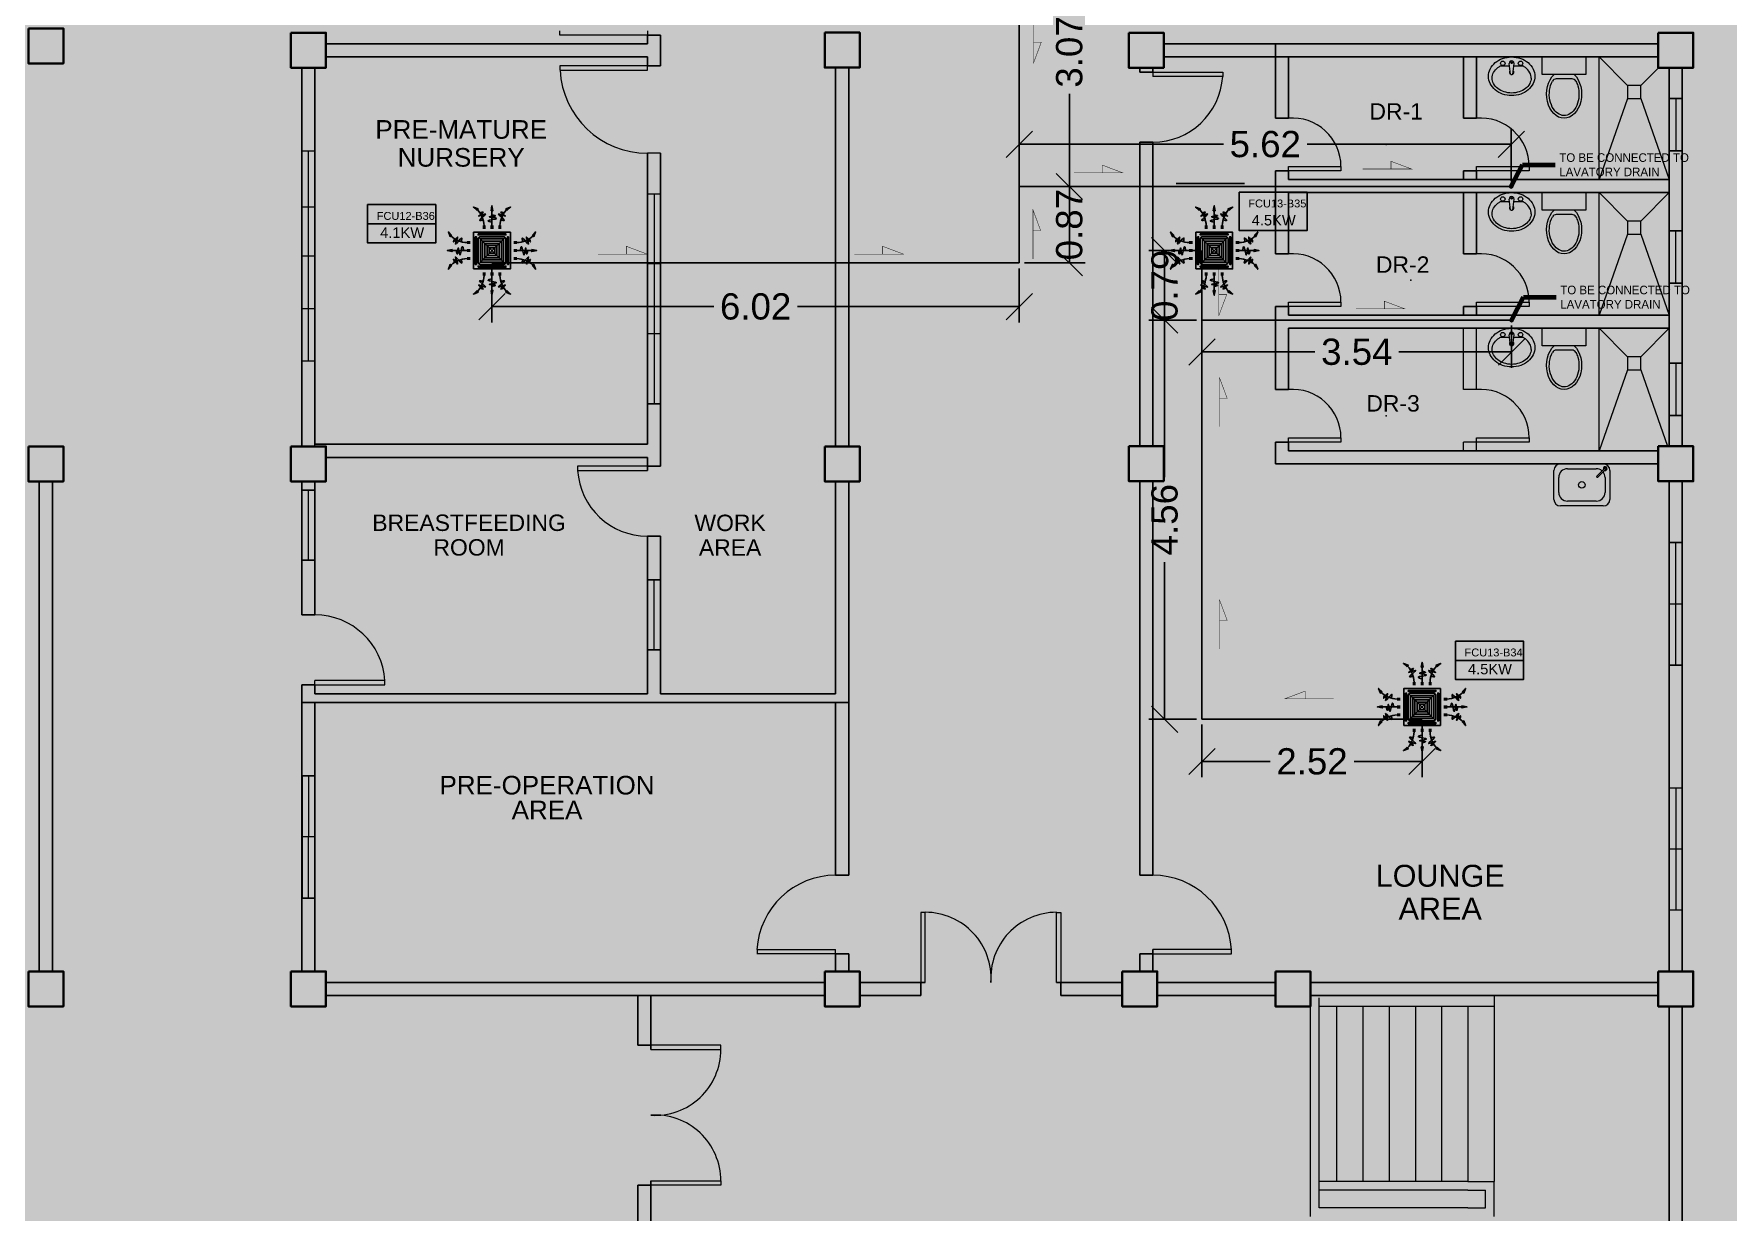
# Model space of a CAD drawing. Header units: millimetres. Extents: x -60 to 576, y -39 to 287.
# Drawn here: x 267.57 to 286.93, y 110.64 to 124.1 of the extents above; entities that cross this region are included whole.
import ezdxf

# ---------------------------------------------------------------- set-up
doc = ezdxf.new("R2010")
doc.units = ezdxf.units.MM
doc.header["$MEASUREMENT"] = 0
for name, color, linetype in [('AIR', 7, 'Continuous'), ('AIR-00', 7, 'Continuous'), ('AIR-01', 7, 'Continuous'), ('AIR-02', 7, 'Continuous'), ('AIR-04', 7, 'Continuous'), ('diffuser', 7, 'Continuous'), ('DRAIN PIPE', 7, 'Continuous'), ('fcu drain', 7, 'Continuous'), ('label', 7, 'Continuous'), ('Legends', 7, 'Continuous'), ('M-AC-TEXT', 7, 'Continuous')]:
    doc.layers.add(name, color=color, linetype=linetype)
doc.styles.add('ar-dim-axis', font='romans.shx', dxfattribs={"width": 0.8})
doc.styles.add('OIP FONT', font='GOTHIC.TTF', dxfattribs={"height": 150})
doc.styles.get("Standard").update_dxf_attribs({"font": 'arial.ttf'})
doc.styles.add('SWISSLT175', font='swissl.ttf', dxfattribs={"height": 0.175})
doc.dimstyles.new('ar-dim-axis', dxfattribs={"dimtxt": 350, "dimasz": 250, "dimexe": 75, "dimexo": 75, "dimgap": 200, "dimtad": 1, "dimdec": 0, "dimzin": 12, "dimdsep": 46, "dimtxsty": 'ar-dim-axis', "dimblk": 'ARCHTICK', "dimcen": 120, "dimclrd": 11, "dimclre": 8, "dimclrt": 4, "dimadec": 0, "dimazin": 3, "dimtm": 1, "dimtfac": 1, "dimtdec": 0, "dimtix": 1, "dimtmove": 2, "dimatfit": 3, "dimldrblk": 'ARCHTICK', "dimfxl": 1, "dimtolj": 1, "dimtzin": 0, "dimarcsym": 1})
doc.dimstyles.new('Copy of dimension', dxfattribs={"dimtxt": 0.3, "dimasz": 0.3, "dimexe": 0.18, "dimexo": 0.0625, "dimgap": 0.09, "dimtad": 0, "dimzin": 0, "dimdsep": 46, "dimtxsty": 'Standard', "dimblk": 'OBLIQUE', "dimcen": 0.09, "dimclrd": 256, "dimclre": 256, "dimclrt": 256, "dimadec": 0, "dimazin": 0, "dimtfac": 1, "dimtofl": 0, "dimtmove": 0, "dimatfit": 3, "dimldrblk": 'OBLIQUE', "dimfxl": 1, "dimtolj": 1, "dimtzin": 0, "dimarcsym": 0})

# ---------------------------------------------------------------- blocks, each defined once
blk = doc.blocks.new('FCU-13000P (CASSETTE SPLIT)')
at = {"layer": 'AIR-00', "ltscale": 3}
for p, q in [((0, 0.523), (0, 1)), ((-0.193, 0.558), (-0.193, 0.487)), ((-0.162, 0.558), (-0.162, 0.487)), ((-0.016, 0.558), (-0.016, 0.487)), ((0.016, 0.558), (0.016, 0.487)), ((0.162, 0.558), (0.162, 0.487)), ((0.193, 0.558), (0.193, 0.487)), ((-0.523, 0), (-1, 0)), ((-0.558, 0.193), (-0.487, 0.193)), ((-0.558, 0.162), (-0.487, 0.162)), ((-0.558, 0.016), (-0.487, 0.016)), ((0.558, 0.193), (0.487, 0.193)), ((0.558, 0.162), (0.487, 0.162)), ((0.558, 0.016), (0.487, 0.016)), ((0.523, 0), (1, 0)), ((-0.558, -0.016), (-0.487, -0.016)), ((-0.558, -0.162), (-0.487, -0.162)), ((-0.558, -0.193), (-0.487, -0.193)), ((0.558, -0.016), (0.487, -0.016)), ((0.558, -0.162), (0.487, -0.162)), ((0.558, -0.193), (0.487, -0.193)), ((-0.193, -0.558), (-0.193, -0.487)), ((-0.162, -0.558), (-0.162, -0.487)), ((-0.016, -0.558), (-0.016, -0.487)), ((0, -0.523), (0, -1)), ((0.016, -0.558), (0.016, -0.487)), ((0.162, -0.558), (0.162, -0.487)), ((0.193, -0.558), (0.193, -0.487))]:
    blk.add_line(p, q, dxfattribs=at)
at = {"layer": 'AIR-00'}
for p, q in [((0.295, -0.295), (-0.295, 0.295)), ((0.295, 0.295), (-0.295, -0.295))]:
    blk.add_line(p, q, dxfattribs=at)
at = {"layer": 'AIR-00', "ltscale": 3}
for points in [[(-0.335, 0.895), (-0.311, 0.932), (-0.416, 0.973)], [(-0.022, 0.89), (0.022, 0.89), (0, 1)], [(0.335, 0.895), (0.311, 0.932), (0.416, 0.973)], [(-0.895, 0.335), (-0.932, 0.311), (-0.973, 0.416)], [(0.895, 0.335), (0.932, 0.311), (0.973, 0.416)], [(-0.89, 0.022), (-0.89, -0.022), (-1, 0)], [(0.89, 0.022), (0.89, -0.022), (1, 0)], [(-0.895, -0.335), (-0.932, -0.311), (-0.973, -0.416)], [(0.895, -0.335), (0.932, -0.311), (0.973, -0.416)], [(-0.335, -0.895), (-0.311, -0.932), (-0.416, -0.973)], [(-0.022, -0.89), (0.022, -0.89), (0, -1)], [(0.335, -0.895), (0.311, -0.932), (0.416, -0.973)]]:
    blk.add_lwpolyline(points, close=True, dxfattribs=at)
at = {"layer": 'AIR-00'}
for points in [[(-0.323, 0.914, -0.171809), (-0.178, 0.558), (-0.178, 0.522)], [(0.323, 0.914, 0.171809), (0.178, 0.558), (0.178, 0.522)], [(-0.914, 0.323, 0.171809), (-0.558, 0.178), (-0.522, 0.178)], [(0.914, 0.323, -0.171809), (0.558, 0.178), (0.522, 0.178)], [(-0.914, -0.323, -0.171809), (-0.558, -0.178), (-0.522, -0.178)], [(0.914, -0.323, 0.171809), (0.558, -0.178), (0.522, -0.178)], [(-0.323, -0.914, 0.171809), (-0.178, -0.558), (-0.178, -0.522)], [(0.323, -0.914, -0.171809), (0.178, -0.558), (0.178, -0.522)]]:
    blk.add_lwpolyline(points, format="xyb", dxfattribs=at)
for points in [[(-0.26, -0.26), (0.26, -0.26), (0.26, 0.26), (-0.26, 0.26)], [(-0.21, -0.21), (0.21, -0.21), (0.21, 0.21), (-0.21, 0.21)], [(-0.16, -0.16), (0.16, -0.16), (0.16, 0.16), (-0.16, 0.16)], [(-0.11, -0.11), (0.11, -0.11), (0.11, 0.11), (-0.11, 0.11)], [(-0.06, -0.06), (0.06, -0.06), (0.06, 0.06), (-0.06, 0.06)]]:
    blk.add_lwpolyline(points, close=True, dxfattribs=at)
at = {"layer": 'AIR-00', "ltscale": 3}
for points in [[(-0.268, 0.84), (-0.231, 0.852), (-0.134, 0.882), (-0.422, 0.704), (0.005, 0.903), (-0.358, 0.645), (-0.239, 0.678), (-0.199, 0.69)], [(0.268, 0.84), (0.231, 0.852), (0.134, 0.882), (0.422, 0.704), (-0.005, 0.903), (0.358, 0.645), (0.239, 0.678), (0.199, 0.69)], [(-0.84, 0.268), (-0.852, 0.231), (-0.882, 0.134), (-0.704, 0.422), (-0.903, -0.005), (-0.645, 0.358), (-0.678, 0.239), (-0.69, 0.199)], [(0.84, 0.268), (0.852, 0.231), (0.882, 0.134), (0.704, 0.422), (0.903, -0.005), (0.645, 0.358), (0.678, 0.239), (0.69, 0.199)], [(-0.84, -0.268), (-0.852, -0.231), (-0.882, -0.134), (-0.704, -0.422), (-0.903, 0.005), (-0.645, -0.358), (-0.678, -0.239), (-0.69, -0.199)], [(0.84, -0.268), (0.852, -0.231), (0.882, -0.134), (0.704, -0.422), (0.903, 0.005), (0.645, -0.358), (0.678, -0.239), (0.69, -0.199)], [(-0.268, -0.84), (-0.231, -0.852), (-0.134, -0.882), (-0.422, -0.704), (0.005, -0.903), (-0.358, -0.645), (-0.239, -0.678), (-0.199, -0.69)], [(0.268, -0.84), (0.231, -0.852), (0.134, -0.882), (0.422, -0.704), (-0.005, -0.903), (0.358, -0.645), (0.239, -0.678), (0.199, -0.69)]]:
    blk.add_open_spline(points, degree=3, knots=[0.0032834, 0.0032834, 0.0032834, 0.0032834, 0.0712567, 0.1924075, 0.3347111, 0.5062145, 0.5813292, 0.5813292, 0.5813292, 0.5813292], dxfattribs=at)
for points in [[(0, 0.8), (0.077, 0.776), (-0.058, 0.755), (0.098, 0.718), (-0.087, 0.663), (0, 0.631)], [(-0.8, 0), (-0.776, -0.077), (-0.755, 0.058), (-0.718, -0.098), (-0.663, 0.087), (-0.631, 0)], [(0.8, 0), (0.776, -0.077), (0.755, 0.058), (0.718, -0.098), (0.663, 0.087), (0.631, 0)], [(0, -0.8), (0.077, -0.776), (-0.058, -0.755), (0.098, -0.718), (-0.087, -0.663), (0, -0.631)]]:
    blk.add_spline(points, degree=3, dxfattribs=at)
for points in [[(-0.416, 0.973), (-0.335, 0.895), (-0.311, 0.932)], [(0, 1), (-0.022, 0.89), (0.022, 0.89)], [(0.416, 0.973), (0.335, 0.895), (0.311, 0.932)], [(-0.973, 0.416), (-0.895, 0.335), (-0.932, 0.311)], [(0.973, 0.416), (0.895, 0.335), (0.932, 0.311)], [(-1, 0), (-0.89, 0.022), (-0.89, -0.022)], [(1, 0), (0.89, 0.022), (0.89, -0.022)], [(-0.973, -0.416), (-0.895, -0.335), (-0.932, -0.311)], [(0.973, -0.416), (0.895, -0.335), (0.932, -0.311)], [(-0.416, -0.973), (-0.335, -0.895), (-0.311, -0.932)], [(0, -1), (-0.022, -0.89), (0.022, -0.89)], [(0.416, -0.973), (0.335, -0.895), (0.311, -0.932)]]:
    blk.add_solid(points, dxfattribs=at)
at = {"layer": 'AIR-01'}
for points in [[(-0.373, 0.31), (-0.348, 0.31), (-0.348, -0.31), (-0.373, -0.31)], [(-0.31, 0.372), (0.31, 0.372), (0.31, 0.348), (-0.31, 0.348)], [(0.372, 0.31), (0.348, 0.31), (0.348, -0.31), (0.372, -0.31)], [(-0.31, -0.373), (0.31, -0.373), (0.31, -0.348), (-0.31, -0.348)]]:
    blk.add_lwpolyline(points, close=True, dxfattribs=at)
at = {"layer": 'AIR-02'}
blk.add_lwpolyline([(-0.26, -0.31), (0.26, -0.31, 0.414214), (0.31, -0.26), (0.31, 0.26, 0.414214), (0.26, 0.31), (-0.26, 0.31, 0.414214), (-0.31, 0.26), (-0.31, -0.26, 0.414214)], format="xyb", close=True, dxfattribs=at)
at = {"layer": 'AIR-04'}
blk.add_lwpolyline([(-0.41, -0.41), (0.41, -0.41), (0.41, 0.41), (-0.41, 0.41)], close=True, dxfattribs=at)
blk = doc.blocks.new('_ARCHTICK')
at = {"color": 0, "linetype": 'ByBlock', "const_width": 0.15}
blk.add_lwpolyline([(-0.5, -0.5), (0.5, 0.5)], dxfattribs=at)
blk = doc.blocks.new('_Oblique')
at = {"color": 0, "linetype": 'ByBlock', "lineweight": -2}
blk.add_line((-0.5, -0.5), (0.5, 0.5), dxfattribs=at)
blk = doc.blocks.new('*D154')
at = {"lineweight": -2, "transparency": 16777216}
for p, q in [((278.889, 125.429), (279.58, 125.429)), ((279.4, 125.429), (279.4, 124.371)), ((279.4, 122.355), (279.4, 123.412)), ((278.889, 122.355), (279.58, 122.355))]:
    blk.add_line(p, q, dxfattribs=at)
at = {"layer": 'Defpoints', "color": 0, "transparency": 16777216}
for p in [(278.827, 125.429), (279.4, 125.429), (278.827, 122.355)]:
    blk.add_point(p, dxfattribs=at)
at = {"lineweight": -2, "transparency": 16777216, "xscale": 0.3, "yscale": 0.3, "zscale": 0.3}
for p, rotation in [((279.4, 125.429), 90), ((279.4, 122.355), 270)]:
    blk.add_blockref('_Oblique', p, dxfattribs=dict(at, rotation=rotation))
at = {"transparency": 16777216, "insert": (279.4, 123.892), "char_height": 0.3, "attachment_point": 5, "rotation": 90}
blk.add_mtext('\\A1;3.07', dxfattribs=at)
blk = doc.blocks.new('*D155')
at = {"lineweight": -2, "transparency": 16777216}
for p, q in [((278.889, 122.355), (279.58, 122.355)), ((279.4, 122.355), (279.4, 121.483)), ((278.889, 121.483), (279.58, 121.483))]:
    blk.add_line(p, q, dxfattribs=at)
at = {"layer": 'Defpoints', "color": 0, "transparency": 16777216}
for p in [(278.827, 122.355), (278.827, 121.483), (279.4, 121.483)]:
    blk.add_point(p, dxfattribs=at)
at = {"lineweight": -2, "transparency": 16777216, "xscale": 0.3, "yscale": 0.3, "zscale": 0.3}
for p, rotation in [((279.4, 122.355), 90), ((279.4, 121.483), 270)]:
    blk.add_blockref('_Oblique', p, dxfattribs=dict(at, rotation=rotation))
at = {"transparency": 16777216, "insert": (279.4, 121.919), "char_height": 0.3, "attachment_point": 5, "rotation": 90}
blk.add_mtext('\\A1;0.87', dxfattribs=at)
blk = doc.blocks.new('*D156')
at = {"lineweight": -2, "transparency": 16777216}
for p, q in [((278.827, 122.417), (278.827, 123.018)), ((284.45, 122.417), (284.45, 123.018)), ((278.827, 122.838), (281.161, 122.838)), ((284.45, 122.838), (282.117, 122.838))]:
    blk.add_line(p, q, dxfattribs=at)
at = {"layer": 'Defpoints', "color": 0, "transparency": 16777216}
for p in [(284.45, 122.838), (278.827, 122.355), (284.45, 122.354)]:
    blk.add_point(p, dxfattribs=at)
at = {"lineweight": -2, "transparency": 16777216, "xscale": 0.3, "yscale": 0.3, "zscale": 0.3, "rotation": 180}
blk.add_blockref('_Oblique', (278.827, 122.838), dxfattribs=at)
at = {"lineweight": -2, "transparency": 16777216, "xscale": 0.3, "yscale": 0.3, "zscale": 0.3}
blk.add_blockref('_Oblique', (284.45, 122.838), dxfattribs=at)
at = {"transparency": 16777216, "insert": (281.639, 122.838), "char_height": 0.3, "attachment_point": 5}
blk.add_mtext('\\A1;5.62', dxfattribs=at)
blk = doc.blocks.new('*D157')
at = {"lineweight": -2, "transparency": 16777216}
for p, q in [((272.802, 121.42), (272.802, 120.803)), ((278.827, 121.42), (278.827, 120.803)), ((272.802, 120.983), (275.336, 120.983)), ((278.827, 120.983), (276.294, 120.983))]:
    blk.add_line(p, q, dxfattribs=at)
at = {"layer": 'Defpoints', "color": 0, "transparency": 16777216}
for p in [(272.802, 121.483), (278.827, 121.483), (272.802, 120.983)]:
    blk.add_point(p, dxfattribs=at)
at = {"lineweight": -2, "transparency": 16777216, "xscale": 0.3, "yscale": 0.3, "zscale": 0.3, "rotation": 180}
blk.add_blockref('_Oblique', (272.802, 120.983), dxfattribs=at)
at = {"lineweight": -2, "transparency": 16777216, "xscale": 0.3, "yscale": 0.3, "zscale": 0.3}
blk.add_blockref('_Oblique', (278.827, 120.983), dxfattribs=at)
at = {"transparency": 16777216, "insert": (275.815, 120.983), "char_height": 0.3, "attachment_point": 5}
blk.add_mtext('\\A1;6.02', dxfattribs=at)
blk = doc.blocks.new('*D158')
at = {"lineweight": -2, "transparency": 16777216}
for p, q in [((280.853, 121.623), (280.309, 121.623)), ((280.489, 121.623), (280.489, 120.828)), ((280.853, 120.828), (280.309, 120.828))]:
    blk.add_line(p, q, dxfattribs=at)
at = {"layer": 'Defpoints', "color": 0, "transparency": 16777216}
for p in [(280.915, 121.623), (280.489, 120.828), (280.915, 120.828)]:
    blk.add_point(p, dxfattribs=at)
at = {"lineweight": -2, "transparency": 16777216, "xscale": 0.3, "yscale": 0.3, "zscale": 0.3}
for p, rotation in [((280.489, 121.623), 90), ((280.489, 120.828), 270)]:
    blk.add_blockref('_Oblique', p, dxfattribs=dict(at, rotation=rotation))
at = {"transparency": 16777216, "insert": (280.489, 121.226), "char_height": 0.3, "attachment_point": 5, "rotation": 90}
blk.add_mtext('\\A1;0.79', dxfattribs=at)
blk = doc.blocks.new('*D159')
at = {"lineweight": -2, "transparency": 16777216}
for p, q in [((280.853, 120.828), (280.309, 120.828)), ((280.489, 120.828), (280.489, 119.034)), ((280.489, 116.268), (280.489, 118.063)), ((280.853, 116.268), (280.309, 116.268))]:
    blk.add_line(p, q, dxfattribs=at)
at = {"layer": 'Defpoints', "color": 0, "transparency": 16777216}
for p in [(280.915, 120.828), (280.489, 116.268), (280.915, 116.268)]:
    blk.add_point(p, dxfattribs=at)
at = {"lineweight": -2, "transparency": 16777216, "xscale": 0.3, "yscale": 0.3, "zscale": 0.3}
for p, rotation in [((280.489, 120.828), 90), ((280.489, 116.268), 270)]:
    blk.add_blockref('_Oblique', p, dxfattribs=dict(at, rotation=rotation))
at = {"transparency": 16777216, "insert": (280.489, 118.548), "char_height": 0.3, "attachment_point": 5, "rotation": 90}
blk.add_mtext('\\A1;4.56', dxfattribs=at)
blk = doc.blocks.new('*D160')
at = {"lineweight": -2, "transparency": 16777216}
for p, q in [((280.915, 116.206), (280.915, 115.605)), ((283.431, 116.206), (283.431, 115.605)), ((280.915, 115.785), (281.693, 115.785)), ((283.431, 115.785), (282.654, 115.785))]:
    blk.add_line(p, q, dxfattribs=at)
at = {"layer": 'Defpoints', "color": 0, "transparency": 16777216}
for p in [(280.915, 116.268), (283.431, 116.268), (283.431, 115.785)]:
    blk.add_point(p, dxfattribs=at)
at = {"lineweight": -2, "transparency": 16777216, "xscale": 0.3, "yscale": 0.3, "zscale": 0.3, "rotation": 180}
blk.add_blockref('_Oblique', (280.915, 115.785), dxfattribs=at)
at = {"lineweight": -2, "transparency": 16777216, "xscale": 0.3, "yscale": 0.3, "zscale": 0.3}
blk.add_blockref('_Oblique', (283.431, 115.785), dxfattribs=at)
at = {"transparency": 16777216, "insert": (282.173, 115.785), "char_height": 0.3, "attachment_point": 5}
blk.add_mtext('\\A1;2.52', dxfattribs=at)
blk = doc.blocks.new('*D161')
at = {"lineweight": -2, "transparency": 16777216}
for p, q in [((280.915, 120.766), (280.915, 120.285)), ((284.454, 120.766), (284.454, 120.285)), ((280.915, 120.465), (282.206, 120.465)), ((284.454, 120.465), (283.164, 120.465))]:
    blk.add_line(p, q, dxfattribs=at)
at = {"layer": 'Defpoints', "color": 0, "transparency": 16777216}
for p in [(280.915, 120.828), (284.454, 120.828), (284.454, 120.465)]:
    blk.add_point(p, dxfattribs=at)
at = {"lineweight": -2, "transparency": 16777216, "xscale": 0.3, "yscale": 0.3, "zscale": 0.3, "rotation": 180}
blk.add_blockref('_Oblique', (280.915, 120.465), dxfattribs=at)
at = {"lineweight": -2, "transparency": 16777216, "xscale": 0.3, "yscale": 0.3, "zscale": 0.3}
blk.add_blockref('_Oblique', (284.454, 120.465), dxfattribs=at)
at = {"transparency": 16777216, "insert": (282.685, 120.465), "char_height": 0.3, "attachment_point": 5}
blk.add_mtext('\\A1;3.54', dxfattribs=at)

msp = doc.modelspace()

# ---------------------------------------------------------------- linework, layer by layer
at = {"color": 8, "lineweight": 13}
for p, q in [((273.579, 124.085), (273.579, 124.135)), ((274.579, 124.135), (274.579, 124.085)), ((274.579, 124.085), (273.579, 124.085)), ((274.579, 123.735), (273.579, 123.735)), ((273.579, 123.735), (273.579, 123.685)), ((274.579, 123.685), (274.579, 123.735)), ((273.579, 123.685), (274.579, 123.685)), ((280.354, 123.662), (280.354, 123.612)), ((280.354, 123.662), (281.154, 123.662)), ((281.154, 123.612), (280.354, 123.612)), ((281.154, 123.662), (281.154, 123.612)), ((274.579, 119.16), (273.779, 119.16)), ((273.779, 119.16), (273.779, 119.11)), ((273.779, 119.11), (274.579, 119.11)), ((271.579, 116.71), (270.779, 116.71)), ((270.779, 116.66), (270.779, 116.71)), ((270.779, 116.66), (271.579, 116.66)), ((271.579, 116.66), (271.579, 116.71)), ((275.829, 113.636), (276.729, 113.636)), ((276.729, 113.586), (275.829, 113.586)), ((275.831, 113.636), (275.831, 113.586)), ((276.729, 113.586), (276.729, 113.636)), ((281.254, 113.636), (280.354, 113.636)), ((280.354, 113.636), (280.354, 113.586)), ((280.354, 113.486), (280.354, 113.636)), ((280.354, 113.586), (281.254, 113.586)), ((281.254, 113.586), (281.254, 113.636))]:
    msp.add_line(p, q, dxfattribs=at)
at = {"color": 8, "lineweight": 25}
for p, q in [((274.579, 123.985), (270.904, 123.985)), ((274.579, 124.085), (274.579, 123.985)), ((274.579, 124.085), (274.729, 124.085)), ((274.729, 124.085), (274.729, 123.985)), ((274.729, 123.985), (274.729, 123.835)), ((281.754, 123.835), (281.754, 123.985)), ((270.904, 123.835), (274.579, 123.835)), ((274.579, 123.835), (274.579, 123.735)), ((274.579, 123.735), (274.729, 123.735)), ((274.729, 123.735), (274.729, 123.835)), ((281.754, 123.835), (281.904, 123.835)), ((281.754, 123.135), (281.754, 123.835)), ((281.904, 123.135), (281.904, 123.835)), ((283.904, 123.135), (283.904, 123.835)), ((284.054, 123.135), (284.054, 123.835)), ((270.629, 123.712), (270.629, 119.386)), ((270.779, 123.712), (270.779, 119.41)), ((276.729, 119.386), (276.729, 123.713)), ((276.879, 119.386), (276.879, 123.713)), ((280.204, 123.712), (280.204, 123.662)), ((280.204, 123.662), (280.354, 123.662)), ((280.354, 123.662), (280.354, 123.712)), ((286.254, 123.712), (286.254, 119.387)), ((286.254, 123.712), (286.254, 119.387)), ((286.404, 123.712), (286.404, 119.387)), ((280.204, 122.862), (280.204, 119.389)), ((280.204, 122.862), (280.354, 122.862)), ((280.354, 122.862), (280.354, 119.389)), ((286.404, 122.762), (286.404, 120.337)), ((274.579, 122.735), (274.579, 119.41)), ((274.729, 122.735), (274.729, 119.41)), ((281.754, 121.585), (281.754, 122.535)), ((281.904, 122.435), (281.904, 122.535)), ((283.904, 122.435), (283.904, 122.535)), ((284.054, 122.435), (284.054, 122.535)), ((281.904, 121.585), (281.904, 122.285)), ((283.904, 121.585), (283.904, 122.285)), ((284.054, 121.585), (284.054, 122.285)), ((281.754, 120.035), (281.754, 120.985)), ((281.904, 120.885), (281.904, 120.985)), ((283.904, 120.885), (283.904, 120.985)), ((284.054, 120.885), (284.054, 120.985)), ((286.404, 119.735), (286.404, 120.885)), ((281.904, 120.035), (281.904, 120.735)), ((286.254, 119.735), (286.254, 120.735)), ((270.779, 119.41), (274.579, 119.41)), ((274.729, 119.41), (274.729, 119.26)), ((281.754, 119.335), (281.754, 119.435)), ((281.754, 119.335), (281.754, 119.185)), ((281.904, 119.335), (281.904, 119.435)), ((270.904, 119.26), (274.579, 119.26)), ((274.579, 119.26), (274.579, 119.11)), ((274.729, 119.16), (274.579, 119.16)), ((274.729, 119.26), (274.729, 119.16)), ((267.629, 113.386), (267.629, 118.986)), ((267.779, 113.386), (267.779, 118.986)), ((270.629, 118.986), (270.629, 117.46)), ((270.779, 118.986), (270.779, 117.46)), ((276.729, 116.76), (276.729, 118.986)), ((276.879, 116.76), (276.879, 118.986)), ((280.204, 118.989), (280.204, 116.46)), ((280.354, 118.989), (280.354, 116.46)), ((286.254, 118.987), (286.254, 116.56)), ((286.254, 118.987), (286.254, 116.46)), ((286.404, 118.987), (286.404, 113.386)), ((274.579, 118.36), (274.579, 116.56)), ((274.729, 118.36), (274.579, 118.36)), ((274.729, 118.36), (274.729, 116.56)), ((270.629, 117.46), (270.779, 117.46)), ((276.729, 116.56), (276.729, 116.76)), ((276.879, 116.46), (276.879, 116.76)), ((270.629, 116.66), (270.629, 116.46)), ((270.629, 116.66), (270.779, 116.66)), ((270.779, 116.56), (270.779, 116.66)), ((270.779, 116.56), (274.579, 116.56)), ((274.729, 116.56), (276.729, 116.56)), ((270.629, 116.46), (276.879, 116.46)), ((270.629, 116.46), (270.629, 113.386)), ((270.779, 116.46), (270.779, 113.386)), ((276.729, 116.46), (276.729, 114.486)), ((276.879, 116.46), (276.879, 114.486)), ((280.204, 114.486), (280.204, 116.46)), ((280.354, 114.486), (280.354, 116.46)), ((286.254, 116.46), (286.254, 113.386)), ((276.729, 114.486), (276.879, 114.486)), ((280.204, 114.486), (280.354, 114.486)), ((276.729, 113.586), (276.729, 113.386)), ((276.729, 113.586), (276.879, 113.586)), ((276.879, 113.586), (276.879, 113.386)), ((280.204, 113.386), (280.204, 113.586)), ((280.204, 113.586), (280.354, 113.586)), ((280.204, 113.486), (280.204, 113.486)), ((280.354, 113.586), (280.354, 113.386)), ((270.904, 113.261), (276.604, 113.261)), ((270.904, 113.111), (276.604, 113.111)), ((274.467, 112.544), (274.467, 113.111)), ((274.617, 112.494), (274.617, 113.111)), ((277.754, 113.261), (277.004, 113.261)), ((277.704, 113.111), (277.004, 113.111)), ((277.704, 113.261), (277.704, 113.111)), ((280.004, 113.261), (279.254, 113.261)), ((279.304, 113.261), (279.304, 113.111)), ((280.004, 113.111), (279.304, 113.111)), ((281.754, 113.261), (280.404, 113.261)), ((281.754, 113.111), (280.404, 113.111)), ((282.154, 113.261), (282.404, 113.261)), ((282.154, 113.111), (282.404, 113.111)), ((282.404, 113.261), (284.404, 113.261)), ((282.404, 113.111), (284.404, 113.111)), ((286.129, 113.261), (284.404, 113.261)), ((286.129, 113.111), (284.404, 113.111)), ((286.254, 112.986), (286.254, 108.586)), ((286.404, 112.986), (286.404, 108.586)), ((274.617, 112.544), (274.467, 112.544)), ((286.254, 108.586), (286.254, 111.859)), ((286.404, 108.586), (286.404, 111.859)), ((274.467, 110.4), (274.467, 110.944)), ((274.617, 110.944), (274.467, 110.944)), ((274.617, 110.4), (274.617, 110.994))]:
    msp.add_line(p, q, dxfattribs=at)
at = {"color": 8, "lineweight": 25, "ltscale": 0.3}
for p, q in [((280.479, 123.985), (286.129, 123.985)), ((281.754, 123.985), (286.129, 123.985)), ((280.479, 123.835), (281.754, 123.835)), ((281.904, 123.835), (284.154, 123.835)), ((281.904, 123.835), (284.154, 123.835)), ((284.054, 123.835), (286.129, 123.835)), ((284.054, 123.835), (286.129, 123.835)), ((281.904, 122.435), (284.154, 122.435)), ((284.054, 122.435), (286.254, 122.435)), ((281.904, 122.285), (284.154, 122.285)), ((284.054, 122.285), (286.254, 122.285)), ((281.904, 120.885), (284.154, 120.885)), ((284.054, 120.885), (286.254, 120.885)), ((281.904, 120.735), (284.154, 120.735)), ((284.054, 120.735), (286.254, 120.735)), ((281.904, 119.335), (284.154, 119.335)), ((284.054, 119.335), (286.129, 119.335)), ((281.754, 119.185), (286.129, 119.185))]:
    msp.add_line(p, q, dxfattribs=at)
at = {"color": 8, "lineweight": 9}
for p, q in [((284.44, 123.637), (284.427, 123.759)), ((284.469, 123.637), (284.482, 123.759)), ((284.479, 123.733), (284.581, 123.733)), ((284.804, 123.635), (284.804, 123.835)), ((284.804, 123.835), (285.304, 123.835)), ((285.304, 123.835), (285.304, 123.635)), ((285.454, 122.435), (285.454, 123.835)), ((285.779, 123.51), (285.454, 123.835)), ((285.304, 123.635), (284.804, 123.635)), ((285.145, 123.585), (284.964, 123.585)), ((285.929, 123.51), (286.132, 123.712)), ((286.254, 122.835), (286.254, 123.712)), ((286.404, 122.835), (286.404, 123.712)), ((286.404, 123.712), (286.404, 123.362)), ((285.779, 123.36), (285.454, 122.435)), ((285.929, 123.36), (286.254, 122.435)), ((286.404, 123.362), (286.254, 123.362)), ((286.254, 123.362), (286.254, 122.762)), ((286.329, 123.362), (286.329, 122.762)), ((270.629, 122.761), (270.779, 122.761)), ((270.629, 121.561), (270.629, 122.761)), ((270.704, 120.361), (270.704, 122.761)), ((270.779, 122.761), (270.779, 120.361)), ((286.254, 122.835), (286.254, 122.435)), ((286.254, 122.762), (286.404, 122.762)), ((286.404, 122.835), (286.404, 122.435)), ((274.729, 122.735), (274.579, 122.735)), ((286.404, 121.285), (286.404, 122.435)), ((274.579, 121.473), (274.579, 122.273)), ((274.579, 122.273), (274.729, 122.273)), ((274.654, 122.273), (274.654, 119.873)), ((284.44, 122.087), (284.427, 122.209)), ((284.469, 122.087), (284.482, 122.209)), ((284.479, 122.183), (284.581, 122.183)), ((284.804, 122.085), (284.804, 122.285)), ((284.804, 122.285), (285.304, 122.285)), ((285.304, 122.285), (285.304, 122.085)), ((285.454, 120.885), (285.454, 122.285)), ((285.779, 121.96), (285.454, 122.285)), ((285.929, 121.96), (286.254, 122.285)), ((286.254, 121.285), (286.254, 122.285)), ((270.629, 122.124), (270.779, 122.124)), ((285.304, 122.085), (284.804, 122.085)), ((285.145, 122.035), (284.964, 122.035)), ((285.779, 121.81), (285.454, 120.885)), ((285.929, 121.81), (286.254, 120.885)), ((286.404, 121.85), (286.254, 121.85)), ((286.254, 121.85), (286.254, 121.25)), ((286.329, 121.25), (286.329, 121.85)), ((286.404, 121.55), (286.404, 121.85)), ((270.629, 121.561), (270.629, 120.361)), ((270.629, 121.561), (270.779, 121.561)), ((274.729, 121.473), (274.579, 121.473)), ((274.729, 121.073), (274.729, 121.473)), ((286.254, 121.285), (286.254, 120.885)), ((286.254, 121.25), (286.404, 121.25)), ((286.404, 121.285), (286.404, 120.885)), ((274.729, 121.073), (274.729, 120.673)), ((270.629, 120.961), (270.779, 120.961)), ((274.729, 120.673), (274.579, 120.673)), ((274.579, 120.673), (274.579, 119.873)), ((283.904, 120.035), (283.904, 120.735)), ((284.054, 120.035), (284.054, 120.735)), ((284.44, 120.537), (284.427, 120.659)), ((284.469, 120.537), (284.482, 120.659)), ((284.479, 120.633), (284.581, 120.633)), ((284.804, 120.535), (284.804, 120.735)), ((284.804, 120.735), (285.304, 120.735)), ((285.304, 120.735), (285.304, 120.535)), ((285.454, 119.335), (285.454, 120.735)), ((285.779, 120.41), (285.454, 120.735)), ((285.929, 120.41), (286.254, 120.735)), ((285.304, 120.535), (284.804, 120.535)), ((285.145, 120.485), (284.964, 120.485)), ((270.779, 120.361), (270.629, 120.361)), ((285.779, 120.26), (285.454, 119.335)), ((285.929, 120.26), (286.236, 119.387)), ((286.404, 120.337), (286.254, 120.337)), ((286.329, 120.337), (286.329, 119.737)), ((286.404, 119.737), (286.404, 120.337)), ((286.404, 119.735), (286.404, 120.335)), ((274.579, 119.873), (274.729, 119.873)), ((286.254, 119.387), (286.254, 119.737)), ((286.254, 119.737), (286.404, 119.737)), ((286.254, 119.735), (286.254, 119.387)), ((286.404, 119.735), (286.404, 119.387)), ((270.779, 119.386), (270.779, 119.41)), ((283.904, 119.335), (283.904, 119.435)), ((284.054, 119.335), (284.054, 119.435)), ((270.779, 118.886), (270.629, 118.886)), ((270.629, 118.886), (270.629, 118.086)), ((270.704, 118.086), (270.704, 118.886)), ((270.779, 118.986), (270.779, 118.886)), ((286.404, 118.287), (286.254, 118.287)), ((286.329, 116.887), (286.329, 118.287)), ((270.629, 118.086), (270.779, 118.086)), ((274.729, 117.86), (274.579, 117.86)), ((274.579, 117.86), (274.579, 117.06)), ((274.654, 117.06), (274.654, 117.86)), ((286.254, 117.587), (286.404, 117.587)), ((274.579, 117.06), (274.729, 117.06)), ((286.254, 116.887), (286.404, 116.887)), ((270.779, 115.623), (270.631, 115.623)), ((270.631, 115.623), (270.631, 114.223)), ((270.705, 115.623), (270.701, 114.223)), ((270.779, 114.923), (270.779, 115.623)), ((286.254, 115.486), (286.404, 115.486)), ((286.329, 115.486), (286.329, 114.086)), ((270.779, 114.923), (270.631, 114.923)), ((286.254, 114.786), (286.404, 114.786)), ((270.631, 114.223), (270.777, 114.223)), ((286.404, 114.086), (286.254, 114.086)), ((280.354, 113.386), (280.204, 113.386)), ((282.154, 112.986), (282.154, 113.111)), ((282.254, 112.986), (282.254, 113.086)), ((284.254, 113.111), (284.254, 112.986)), ((282.154, 110.586), (282.154, 112.986)), ((282.254, 110.686), (282.254, 112.986)), ((284.254, 112.986), (282.254, 112.986)), ((282.454, 112.986), (282.454, 110.986)), ((282.754, 112.986), (282.754, 110.986)), ((283.054, 112.986), (283.054, 110.986)), ((283.354, 112.986), (283.354, 110.986)), ((283.654, 112.986), (283.654, 110.986)), ((283.954, 112.986), (283.954, 110.986)), ((284.254, 112.986), (284.254, 110.986)), ((283.954, 110.986), (282.254, 110.986)), ((283.954, 110.986), (284.254, 110.986)), ((284.254, 110.886), (284.254, 110.986)), ((283.954, 110.886), (282.254, 110.886)), ((283.954, 110.886), (284.154, 110.886)), ((284.154, 110.686), (284.154, 110.886)), ((284.254, 110.686), (284.254, 110.886)), ((283.954, 110.686), (282.254, 110.686)), ((283.954, 110.686), (284.154, 110.686)), ((284.254, 110.586), (284.254, 110.686))]:
    msp.add_line(p, q, dxfattribs=at)
at = {"color": 8, "lineweight": 25, "ltscale": 0.4}
for p, q in [((281.904, 123.135), (281.754, 123.135)), ((284.054, 123.135), (283.904, 123.135)), ((281.904, 122.535), (281.754, 122.535)), ((284.054, 122.535), (283.904, 122.535)), ((281.904, 121.585), (281.754, 121.585)), ((284.054, 121.585), (283.904, 121.585)), ((281.904, 120.985), (281.754, 120.985)), ((284.054, 120.985), (283.904, 120.985)), ((281.904, 120.035), (281.754, 120.035)), ((281.904, 119.435), (281.754, 119.435))]:
    msp.add_line(p, q, dxfattribs=at)
at = {"color": 8, "lineweight": 9, "ltscale": 0.4}
for p, q in [((284.054, 120.035), (283.904, 120.035)), ((284.054, 119.435), (283.904, 119.435)), ((284.937, 118.78), (284.937, 119.11)), ((285.012, 119.185), (285.502, 119.185)), ((285.092, 119.13), (285.422, 119.13)), ((285.518, 119.138), (285.427, 119.047)), ((285.53, 119.126), (285.439, 119.035)), ((285.577, 119.11), (285.577, 118.78)), ((284.992, 118.86), (284.992, 119.03)), ((285.522, 119.03), (285.522, 118.86)), ((285.502, 118.705), (285.012, 118.705)), ((285.422, 118.76), (285.092, 118.76))]:
    msp.add_line(p, q, dxfattribs=at)
at = {"color": 8, "lineweight": 35}
for points in [[(267.504, 124.161), (267.904, 124.161), (267.904, 123.761), (267.504, 123.761)], [(270.504, 124.112), (270.904, 124.112), (270.904, 123.712), (270.504, 123.712)], [(276.604, 124.113), (277.004, 124.113), (277.004, 123.713), (276.604, 123.713)], [(280.079, 124.112), (280.479, 124.112), (280.479, 123.712), (280.079, 123.712)], [(286.129, 124.112), (286.529, 124.112), (286.529, 123.712), (286.129, 123.712)], [(267.504, 119.386), (267.904, 119.386), (267.904, 118.986), (267.504, 118.986)], [(270.504, 119.386), (270.904, 119.386), (270.904, 118.986), (270.504, 118.986)], [(276.604, 119.386), (277.004, 119.386), (277.004, 118.986), (276.604, 118.986)], [(280.079, 119.389), (280.479, 119.389), (280.479, 118.989), (280.079, 118.989)], [(286.129, 119.387), (286.529, 119.387), (286.529, 118.987), (286.129, 118.987)], [(267.504, 113.386), (267.904, 113.386), (267.904, 112.986), (267.504, 112.986)], [(270.504, 113.386), (270.904, 113.386), (270.904, 112.986), (270.504, 112.986)], [(276.604, 113.386), (277.004, 113.386), (277.004, 112.986), (276.604, 112.986)], [(280.004, 113.386), (280.404, 113.386), (280.404, 112.986), (280.004, 112.986)], [(281.754, 113.386), (282.154, 113.386), (282.154, 112.986), (281.754, 112.986)], [(286.129, 113.386), (286.529, 113.386), (286.529, 112.986), (286.129, 112.986)]]:
    msp.add_lwpolyline(points, close=True, dxfattribs=at)
at = {"color": 8, "lineweight": 9}
for points in [[(284.719, 123.614, -0.11576), (284.7, 123.532, -0.104047), (284.642, 123.458, -0.090875), (284.558, 123.411, -0.083344), (284.454, 123.393, -0.083344), (284.351, 123.411, -0.090875), (284.267, 123.458, -0.104047), (284.209, 123.532, -0.11576), (284.189, 123.614, -0.11576), (284.209, 123.697, -0.104047), (284.267, 123.77, -0.090875), (284.351, 123.818, -0.083344), (284.454, 123.835, -0.083344), (284.558, 123.818, -0.090875), (284.642, 123.77, -0.104047), (284.7, 123.697, -0.11576)], [(284.719, 122.064, -0.11576), (284.7, 121.982, -0.104047), (284.642, 121.908, -0.090875), (284.558, 121.861, -0.083344), (284.454, 121.843, -0.083344), (284.351, 121.861, -0.090875), (284.267, 121.908, -0.104047), (284.209, 121.982, -0.11576), (284.189, 122.064, -0.11576), (284.209, 122.147, -0.104047), (284.267, 122.22, -0.090875), (284.351, 122.268, -0.083344), (284.454, 122.285, -0.083344), (284.558, 122.268, -0.090875), (284.642, 122.22, -0.104047), (284.7, 122.147, -0.11576)], [(284.719, 120.514, -0.11576), (284.7, 120.432, -0.104047), (284.642, 120.358, -0.090875), (284.558, 120.311, -0.083344), (284.454, 120.293, -0.083344), (284.351, 120.311, -0.090875), (284.267, 120.358, -0.104047), (284.209, 120.432, -0.11576), (284.189, 120.514, -0.11576), (284.209, 120.597, -0.104047), (284.267, 120.67, -0.090875), (284.351, 120.718, -0.083344), (284.454, 120.735, -0.083344), (284.558, 120.718, -0.090875), (284.642, 120.67, -0.104047), (284.7, 120.597, -0.11576)]]:
    msp.add_lwpolyline(points, format="xyb", close=True, dxfattribs=at)
for points in [[(284.677, 123.593, -0.124838), (284.661, 123.531, -0.105788), (284.612, 123.473, -0.086697), (284.542, 123.437, -0.076776), (284.454, 123.423, -0.076776), (284.367, 123.437, -0.086697), (284.297, 123.473, -0.105788), (284.248, 123.531, -0.124838), (284.232, 123.593, -0.124838), (284.248, 123.656, -0.105788), (284.297, 123.713, -0.040067), (284.328, 123.733), (284.43, 123.733, -0.040067)], [(284.677, 122.043, -0.124838), (284.661, 121.981, -0.105788), (284.612, 121.923, -0.086697), (284.542, 121.887, -0.076776), (284.454, 121.873, -0.076776), (284.367, 121.887, -0.086697), (284.297, 121.923, -0.105788), (284.248, 121.981, -0.124838), (284.232, 122.043, -0.124838), (284.248, 122.106, -0.105788), (284.297, 122.163, -0.040067), (284.328, 122.183), (284.43, 122.183, -0.040067)], [(284.677, 120.493, -0.124838), (284.661, 120.431, -0.105788), (284.612, 120.373, -0.086697), (284.542, 120.337, -0.076776), (284.454, 120.323, -0.076776), (284.367, 120.337, -0.086697), (284.297, 120.373, -0.105788), (284.248, 120.431, -0.124838), (284.232, 120.493, -0.124838), (284.248, 120.556, -0.105788), (284.297, 120.613, -0.040067), (284.328, 120.633), (284.43, 120.633, -0.040067)]]:
    msp.add_lwpolyline(points, format="xyb", dxfattribs=at)
at = {"color": 8, "lineweight": 9, "ltscale": 0.03}
for points in [[(285.929, 123.51), (285.779, 123.51), (285.779, 123.36), (285.929, 123.36)], [(285.929, 121.96), (285.779, 121.96), (285.779, 121.81), (285.929, 121.81)], [(285.929, 120.41), (285.779, 120.41), (285.779, 120.26), (285.929, 120.26)]]:
    msp.add_lwpolyline(points, close=True, dxfattribs=at)
at = {"color": 8, "lineweight": 9}
for points in [[(286.254, 123.362), (286.404, 123.362), (286.404, 122.762), (286.254, 122.762)], [(270.629, 120.361), (270.629, 122.761), (270.779, 122.761), (270.779, 120.361)], [(270.629, 122.761), (270.779, 122.761), (270.779, 120.361), (270.629, 120.361)], [(274.579, 122.273), (274.729, 122.273), (274.729, 119.873), (274.579, 119.873)], [(286.254, 121.85), (286.404, 121.85), (286.404, 121.25), (286.254, 121.25)], [(286.254, 120.337), (286.404, 120.337), (286.404, 119.737), (286.254, 119.737)], [(270.629, 118.886), (270.779, 118.886), (270.779, 118.086), (270.629, 118.086)], [(286.254, 118.287), (286.404, 118.287), (286.404, 116.887), (286.254, 116.887)], [(274.579, 117.86), (274.729, 117.86), (274.729, 117.06), (274.579, 117.06)], [(270.631, 115.623), (270.777, 115.623), (270.777, 114.223), (270.631, 114.223)], [(286.254, 115.486), (286.404, 115.486), (286.404, 114.086), (286.254, 114.086)]]:
    msp.add_lwpolyline(points, close=True, dxfattribs=at)
at = {"color": 8, "lineweight": 13, "ltscale": 0.03}
for points in [[(281.904, 122.535), (281.904, 122.585), (282.504, 122.585), (282.504, 122.535)], [(284.054, 122.535), (284.054, 122.585), (284.654, 122.585), (284.654, 122.535)], [(281.904, 120.985), (281.904, 121.035), (282.504, 121.035), (282.504, 120.985)], [(284.054, 120.985), (284.054, 121.035), (284.654, 121.035), (284.654, 120.985)], [(281.904, 119.435), (281.904, 119.485), (282.504, 119.485), (282.504, 119.435)], [(284.054, 119.435), (284.054, 119.485), (284.654, 119.485), (284.654, 119.435)], [(277.704, 113.261), (277.754, 113.261), (277.754, 114.061), (277.704, 114.061)], [(279.304, 113.261), (279.254, 113.261), (279.254, 114.061), (279.304, 114.061)], [(274.617, 112.544), (274.617, 112.494), (275.417, 112.494), (275.417, 112.544)], [(274.617, 110.944), (274.617, 110.994), (275.417, 110.994), (275.417, 110.944)]]:
    msp.add_lwpolyline(points, close=True, dxfattribs=at)
at = {"color": 8, "lineweight": 9}
for centre, radius in [((284.353, 123.762), 0.0255), ((284.454, 123.769), 0.0095), ((284.556, 123.762), 0.0255), ((284.353, 122.212), 0.0255), ((284.454, 122.219), 0.0095), ((284.556, 122.212), 0.0255), ((284.353, 120.662), 0.0255), ((284.454, 120.669), 0.0095), ((284.556, 120.662), 0.0255)]:
    msp.add_circle(centre, radius, dxfattribs=at)
at = {"color": 8, "lineweight": 9, "ltscale": 0.4}
msp.add_circle((285.257, 118.945), 0.0375, dxfattribs=at)
at = {"color": 8, "lineweight": 9}
for centre, radius, start, end in [((284.454, 123.762), 0.028, 353.7545, 186.2455), ((284.473, 123.532), 0.228, 52.6185, 61.7963), ((284.454, 123.66), 0.025, 138.7978, 233.6932), ((284.454, 123.731), 0.0948, 261.2026, 278.7974), ((284.454, 123.66), 0.025, 251.3793, 288.6207), ((284.454, 123.66), 0.025, 306.3068, 41.2022), ((284.502, 123.569), 0.181, 28.4636, 52.6185), ((284.546, 123.593), 0.131, 0, 28.4636), ((284.964, 123.535), 0.05, 90, 151.9916), ((285.145, 123.535), 0.05, 28.1501, 90), ((284.454, 122.212), 0.028, 353.7545, 186.2455), ((284.473, 121.982), 0.228, 52.6185, 61.7963), ((284.454, 122.11), 0.025, 138.7978, 233.6932), ((284.454, 122.181), 0.0948, 261.2026, 278.7974), ((284.454, 122.11), 0.025, 251.3793, 288.6207), ((284.454, 122.11), 0.025, 306.3068, 41.2022), ((284.502, 122.019), 0.181, 28.4636, 52.6185), ((284.546, 122.043), 0.131, 0, 28.4636), ((284.964, 121.985), 0.05, 90, 151.9916), ((285.145, 121.985), 0.05, 28.1501, 90), ((284.454, 120.662), 0.028, 353.7545, 186.2455), ((284.473, 120.432), 0.228, 52.6185, 61.7963), ((284.454, 120.56), 0.025, 138.7978, 233.6932), ((284.454, 120.631), 0.0948, 261.2026, 278.7974), ((284.454, 120.56), 0.025, 251.3793, 288.6207), ((284.454, 120.56), 0.025, 306.3068, 41.2022), ((284.502, 120.469), 0.181, 28.4636, 52.6185), ((284.546, 120.493), 0.131, 0, 28.4636), ((284.964, 120.435), 0.05, 90, 151.9916), ((285.145, 120.435), 0.05, 28.1501, 90)]:
    msp.add_arc(centre, radius, start, end, dxfattribs=at)
at = {"color": 8, "lineweight": 13}
for centre, radius, start, end in [((274.579, 123.735), 1, 182.866, 270), ((280.354, 123.662), 0.8, 270, 356.4167), ((274.579, 119.16), 0.8, 183.5833, 270), ((270.779, 116.66), 0.8, 3.5833, 90), ((276.729, 113.586), 0.9, 90, 176.8153), ((280.354, 113.586), 0.9, 3.1847, 90)]:
    msp.add_arc(centre, radius, start, end, dxfattribs=at)
at = {"color": 8, "lineweight": 13, "ltscale": 0.03}
for centre, radius, start, end in [((281.952, 122.585), 0.552, 0, 94.9791), ((284.102, 122.585), 0.552, 0, 94.9791), ((281.952, 121.035), 0.552, 0, 94.9791), ((284.102, 121.035), 0.552, 0, 94.9791), ((281.952, 119.485), 0.552, 0, 94.9791), ((284.102, 119.485), 0.552, 0, 94.9791), ((277.754, 113.31), 0.752, 356.3048, 90), ((279.254, 113.31), 0.752, 90, 183.6952), ((274.665, 112.494), 0.752, 266.3048, 0), ((274.665, 110.994), 0.752, 0, 93.6952)]:
    msp.add_arc(centre, radius, start, end, dxfattribs=at)
at = {"color": 8, "lineweight": 9, "ltscale": 0.4}
for centre, radius, start, end in [((285.012, 119.11), 0.075, 90, 180), ((285.092, 119.03), 0.1, 90, 180), ((285.422, 119.03), 0.1, 50.0132, 90), ((285.422, 119.03), 0.1, 0, 39.9868), ((285.502, 119.11), 0.075, 0, 90), ((285.524, 119.132), 0.0217, 248.7565, 201.2435), ((285.524, 119.132), 0.0145, 262.0499, 187.9501), ((285.524, 119.132), 0.00874, 315, 135), ((285.433, 119.041), 0.00874, 135, 315), ((285.012, 118.78), 0.075, 180, 270), ((285.092, 118.86), 0.1, 180, 270), ((285.422, 118.86), 0.1, 270, 0), ((285.502, 118.78), 0.075, 270, 0)]:
    msp.add_arc(centre, radius, start, end, dxfattribs=at)
at = {"color": 8, "lineweight": 9, "extrusion": (0, 0, -1)}
for centre in [(285.054, 123.41), (285.054, 121.86), (285.054, 120.31)]:
    msp.add_ellipse(centre, major_axis=(0, 0.275), ratio=0.727273, start_param=0.612555, end_param=5.670631, dxfattribs=at)
at = {"color": 8, "lineweight": 9}
for points in [[(285.189, 123.559), (285.198, 123.542), (285.205, 123.524), (285.232, 123.433), (285.227, 123.346), (285.169, 123.214), (285.119, 123.173), (285.021, 123.16), (284.969, 123.185), (284.895, 123.297), (284.877, 123.38), (284.893, 123.494), (284.904, 123.529), (284.92, 123.559)], [(285.189, 122.009), (285.198, 121.992), (285.205, 121.974), (285.232, 121.883), (285.227, 121.796), (285.169, 121.664), (285.119, 121.623), (285.021, 121.61), (284.969, 121.635), (284.895, 121.747), (284.877, 121.83), (284.893, 121.944), (284.904, 121.979), (284.92, 122.009)], [(285.189, 120.459), (285.198, 120.442), (285.205, 120.424), (285.232, 120.333), (285.227, 120.246), (285.169, 120.114), (285.119, 120.073), (285.021, 120.06), (284.969, 120.085), (284.895, 120.197), (284.877, 120.28), (284.893, 120.394), (284.904, 120.429), (284.92, 120.459)]]:
    msp.add_open_spline(points, degree=3, knots=[0.937253, 0.937253, 0.937253, 0.937253, 1.185372, 1.185372, 2.113864, 2.113864, 3.042356, 3.042356, 3.970847, 3.970847, 4.899339, 4.899339, 5.346062, 5.346062, 5.346062, 5.346062], dxfattribs=at)
at = {"color": 8, "lineweight": 9, "ltscale": 0.3}
for p in [(283.02, 122.835), (283.304, 121.285), (283.02, 119.735)]:
    msp.add_point(p, dxfattribs=at)
at = {"layer": 'DRAIN PIPE', "color": 7, "linetype": 'Continuous', "const_width": 0.005}
for points in [[(278.991, 124.328), (278.991, 123.768), (279.079, 124.003), (278.991, 124.003)], [(282.751, 122.555), (283.311, 122.555), (283.076, 122.643), (283.076, 122.555)], [(274.012, 121.583), (274.572, 121.583), (274.337, 121.672), (274.337, 121.583)], [(276.941, 121.583), (277.501, 121.583), (277.266, 121.672), (277.266, 121.583)], [(281.109, 121.444), (281.109, 120.884), (281.198, 121.119), (281.109, 121.119)], [(282.674, 120.956), (283.235, 120.956), (283, 121.045), (283, 120.956)], [(281.116, 119.609), (281.116, 120.169), (281.204, 119.934), (281.116, 119.934)], [(281.116, 117.07), (281.116, 117.631), (281.204, 117.396), (281.116, 117.396)], [(282.42, 116.5), (281.859, 116.5), (282.094, 116.589), (282.094, 116.5)]]:
    msp.add_lwpolyline(points, dxfattribs=at)
at = {"layer": 'DRAIN PIPE', "linetype": 'Continuous', "const_width": 0.005}
for points in [[(279.452, 122.51), (280.013, 122.51), (279.778, 122.599), (279.778, 122.51)], [(278.984, 121.528), (278.984, 122.088), (279.072, 121.853), (278.984, 121.853)]]:
    msp.add_lwpolyline(points, dxfattribs=at)
at = {"layer": 'fcu drain', "linetype": 'Continuous'}
for p, q in [((278.827, 131.498), (278.827, 121.483)), ((284.449, 122.355), (278.827, 122.355)), ((280.915, 121.623), (280.915, 116.268)), ((272.802, 121.483), (278.827, 121.483)), ((284.454, 120.828), (280.915, 120.828)), ((283.431, 116.268), (280.915, 116.268))]:
    msp.add_line(p, q, dxfattribs=at)
for centre in [(284.449, 122.355), (284.454, 120.828)]:
    msp.add_circle(centre, 0.0183, dxfattribs=at)
at = {"layer": 'fcu drain', "color": 2, "linetype": 'Continuous'}
for centre in [(284.449, 122.355), (284.454, 120.828)]:
    msp.add_circle(centre, 0.00904, dxfattribs=at)
at = {"layer": 'Legends', "linetype": 'Continuous', "lineweight": 25}
for p, q in [((280.621, 122.39), (281.4, 122.39)), ((271.38, 121.929), (272.159, 121.929)), ((283.811, 116.941), (284.59, 116.941))]:
    msp.add_line(p, q, dxfattribs=at)
at = {"layer": 'Legends'}
for points in [[(281.34, 122.29), (282.119, 122.29), (282.119, 121.853), (281.34, 121.853)], [(271.38, 122.148), (272.159, 122.148), (272.159, 121.711), (271.38, 121.711)], [(283.811, 117.16), (284.59, 117.16), (284.59, 116.723), (283.811, 116.723)]]:
    msp.add_lwpolyline(points, close=True, dxfattribs=at)

# ---------------------------------------------------------------- block references
at = {"layer": 'AIR', "xscale": 0.5113536813550488, "yscale": 0.5113536813550488, "zscale": 0.5113536813550488}
for p in [(272.802, 121.623), (283.431, 116.408)]:
    msp.add_blockref('FCU-13000P (CASSETTE SPLIT)', p, dxfattribs=at)
at = {"layer": 'diffuser', "xscale": 0.5113536813550488, "yscale": 0.5113536813550488, "zscale": 0.5113536813550488}
msp.add_blockref('FCU-13000P (CASSETTE SPLIT)', (281.055, 121.623), dxfattribs=at)

# ---------------------------------------------------------------- texts
at = {"layer": 'label', "color": 8, "lineweight": 9, "ltscale": 0.4, "attachment_point": 5, "style": 'SWISSLT175'}
for s, insert, char_height, line_spacing_factor in [('DR-1', (283.135, 123.213), 0.1875, 0.9), ('PRE-MATURE\\PNURSERY', (272.45, 122.846), 0.2125, 0.9), ('DR-2', (283.209, 121.463), 0.1875, 0.9), ('DR-3', (283.099, 119.876), 0.1875, 0.9), ('BREASTFEEDING\\PROOM', (272.54, 118.371), 0.1875, 0.9), ('WORK\\PAREA', (275.523, 118.371), 0.1875, 0.9), ('PRE-OPERATION\\PAREA', (273.431, 115.373), 0.2125, 0.8), ('LOUNGE\\PAREA', (283.638, 114.292), 0.25, 0.9)]:
    msp.add_mtext(s, dxfattribs=dict(at, insert=insert, char_height=char_height, line_spacing_factor=line_spacing_factor))
at = {"layer": 'Legends', "linetype": 'Continuous', "lineweight": 25, "attachment_point": 1}
for s, width, insert, char_height in [('FCU13-B35', 0.44811, (281.445, 122.206), 0.09), ('FCU12-B36', 0.44811, (271.485, 122.064), 0.09), ('4.5KW', 0.23674, (281.484, 122.03), 0.12), ('4.1KW', 0.23674, (271.524, 121.888), 0.12), ('FCU13-B34', 0.44811, (283.916, 117.076), 0.09), ('4.5KW', 0.23674, (283.955, 116.901), 0.12)]:
    msp.add_mtext_dynamic_manual_height_columns(s, width=width, gutter_width=1.011, heights=[0], dxfattribs=dict(at, insert=insert, char_height=char_height))
at = {"layer": 'M-AC-TEXT', "char_height": 0.09822, "width": 1.56657, "attachment_point": 4, "style": 'OIP FONT'}
for insert in [(284.999, 122.603), (285.01, 121.09)]:
    msp.add_mtext('TO BE CONNECTED TO LAVATORY DRAIN', dxfattribs=dict(at, insert=insert))

# ---------------------------------------------------------------- dimensions: what is measured, and where the dimension line sits
for base, p1, p2, picture, middle in [((279.4, 125.429), (278.827, 122.355), (278.827, 125.429), '*D154', (279.4, 123.892)), ((280.489, 116.268), (280.915, 120.828), (280.915, 116.268), '*D159', (280.489, 118.548))]:
    dim = msp.add_linear_dim(base=base, p1=p1, p2=p2, angle=90, dimstyle='Copy of dimension')
    dim.commit()
    dim.dimension.update_dxf_attribs({"geometry": picture, "text_midpoint": middle})
for base, p1, p2, picture, middle in [((284.45, 122.838), (278.827, 122.355), (284.45, 122.354), '*D156', (281.639, 122.838)), ((272.8023, 120.9835), (278.8269, 121.4827), (272.8023, 121.4827), '*D157', (275.8146, 120.9835)), ((284.454, 120.465), (280.915, 120.828), (284.454, 120.828), '*D161', (282.685, 120.465)), ((283.431, 115.785), (280.915, 116.268), (283.431, 116.268), '*D160', (282.173, 115.785))]:
    dim = msp.add_linear_dim(base=base, p1=p1, p2=p2, dimstyle='Copy of dimension')
    dim.commit()
    dim.dimension.update_dxf_attribs({"geometry": picture, "text_midpoint": middle})
for base, p1, p2, picture, middle in [((279.4, 121.483), (278.827, 122.355), (278.827, 121.483), '*D155', (279.4, 121.919)), ((280.489, 120.8284), (280.9154, 121.6227), (280.9154, 120.8284), '*D158', (280.489, 121.2255))]:
    dim = msp.add_linear_dim(base=base, p1=p1, p2=p2, angle=90, dimstyle='Copy of dimension')
    dim.commit()
    dim.dimension.update_dxf_attribs({"geometry": picture, "text_midpoint": middle, "dimtype": 160})

# ---------------------------------------------------------------- leaders
at = {"layer": 'M-AC-TEXT', "annotation_type": 0, "has_hookline": 1, "text_width": 1.46}
for points, hookline_direction in [([(284.45, 122.354), (284.577, 122.602), (284.953, 122.603)], 0), ([(284.461, 120.841), (284.588, 121.089), (284.964, 121.09)], 0), ([(166.309, 117.858), (166.435, 118.106), (166.811, 118.107)], 0), ([(376.113, 115.346), (375.986, 115.594), (375.61, 115.595)], 1), ([(257.964, 108.343), (258.09, 108.591), (258.466, 108.592)], 0), ([(263.958, 108.329), (264.085, 108.577), (264.461, 108.578)], 0), ([(250.807, 107.216), (250.933, 107.464), (251.309, 107.465)], 0), ([(354.266, 106.345), (354.139, 106.593), (353.763, 106.594)], 1), ([(272.48, 105.184), (272.353, 105.432), (271.977, 105.433)], 1), ([(178.877, 105.216), (179.004, 105.464), (179.38, 105.465)], 0), ([(395.221, 100.371), (395.094, 100.619), (394.718, 100.62)], 1), ([(255.029, 138.631), (255.155, 138.383), (255.531, 138.384)], 0), ([(270.657, 138.65), (270.784, 138.402), (271.16, 138.403)], 0), ([(250.81, 135.924), (250.937, 135.676), (251.313, 135.678)], 0), ([(354.265, 135.03), (354.138, 134.782), (353.762, 134.783)], 1), ([(250.863, 129.773), (250.989, 129.525), (251.365, 129.527)], 0), ([(376.115, 126.041), (375.988, 125.793), (375.612, 125.794)], 1), ([(376.117, 115.276), (375.99, 115.028), (375.614, 115.029)], 1), ([(262.89, 114.901), (263.017, 114.653), (263.393, 114.654)], 0)]:
    msp.add_leader(points, dimstyle='ar-dim-axis', override={"dimtxt": 150, "dimasz": 150, "dimgap": 200, "dimtad": 0, "dimtih": 1, "dimtoh": 1, "dimtxsty": 'OIP FONT', "dimclrd": 256, "dimclre": 256, "dimclrt": 256, "dimfxl": 0.2, "dimfxlon": 1, "dimlwd": 65535, "dimlwe": 65535}, dxfattribs=dict(at, hookline_direction=hookline_direction))

doc.saveas('drawing.dxf')
